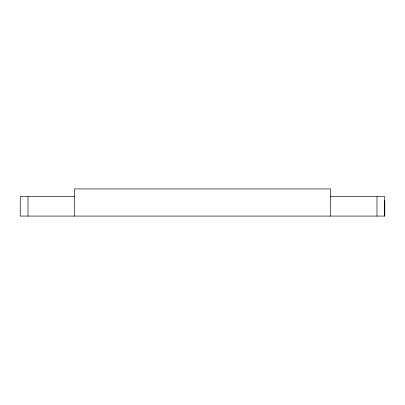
<?xml version="1.0" encoding="UTF-8"?>
<svg xmlns="http://www.w3.org/2000/svg" width="405" height="405" viewBox="0 0 405 405"><rect width="100%" height="100%" fill="white"/><g stroke="black" fill="none" stroke-linecap="round" stroke-linejoin="round"><path stroke-width="0.61" d="M74.535 196.683L20.25 196.683L20.25 216.073L384.74 216.073L384.75 196.683L330.455 196.683M384.74 200.561L384.74 216.073M376.984 196.683L376.984 216.073M330.455 216.073L330.455 188.927L74.535 188.927L74.535 216.073M28.006 196.683L28.006 216.073"/></g></svg>
